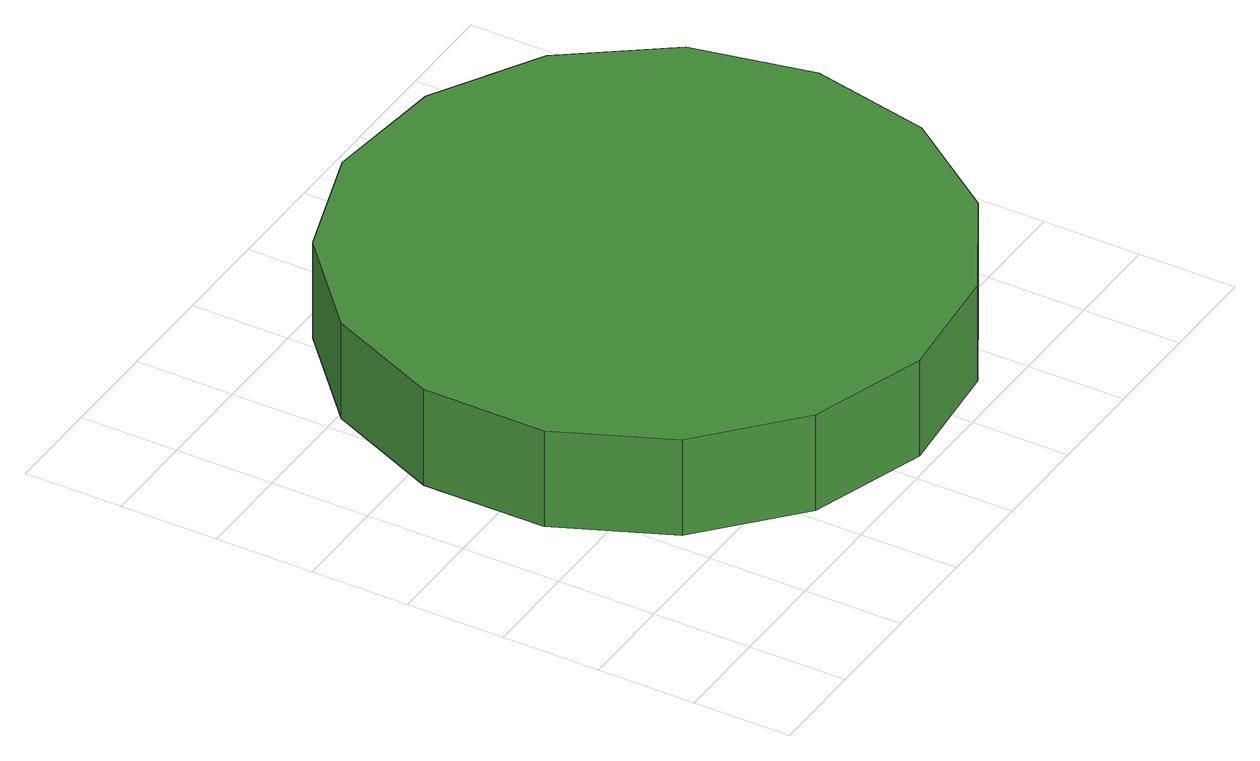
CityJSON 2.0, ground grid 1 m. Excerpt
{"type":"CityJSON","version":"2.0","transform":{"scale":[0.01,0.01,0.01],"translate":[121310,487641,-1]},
"CityObjects":{
"tree1":{"type":"SolitaryVegetationObject","attributes":{"function":"something"},"geometry":[{"type":"MultiSurface","lod":"1","boundaries":[[[0,1,2,3,4,5,6,7,8,9,10,11,12,13,14]],[[15,16,17,18,19,20,21,22,23,24,25,26,27,28,29]],[[0,29,28,1]],[[1,28,27,2]],[[2,27,26,3]],[[3,26,25,4]],[[4,25,24,5]],[[5,24,23,6]],[[6,23,22,7]],[[7,22,21,8]],[[8,21,20,9]],[[9,20,19,10]],[[10,19,18,11]],[[11,18,17,12]],[[12,17,16,13]],[[13,16,15,14]],[[14,15,29,0]]]}]}
},
"vertices":[
[668,317,182],[642,441,182],[567,543,182],[458,606,182],[332,620,182],[212,581,182],[118,496,182],[67,380,182],[67,254,182],[118,139,182],[212,54,182],[332,15,182],[458,28,182],[567,91,182],[642,194,182],[642,194,75],[567,91,75],[458,28,75],[332,15,75],[212,54,75],[118,139,75],[67,254,75],[67,380,75],[118,496,75],[212,581,75],[332,620,75],[458,606,75],[567,543,75],[642,441,75],[668,317,75]
]}
